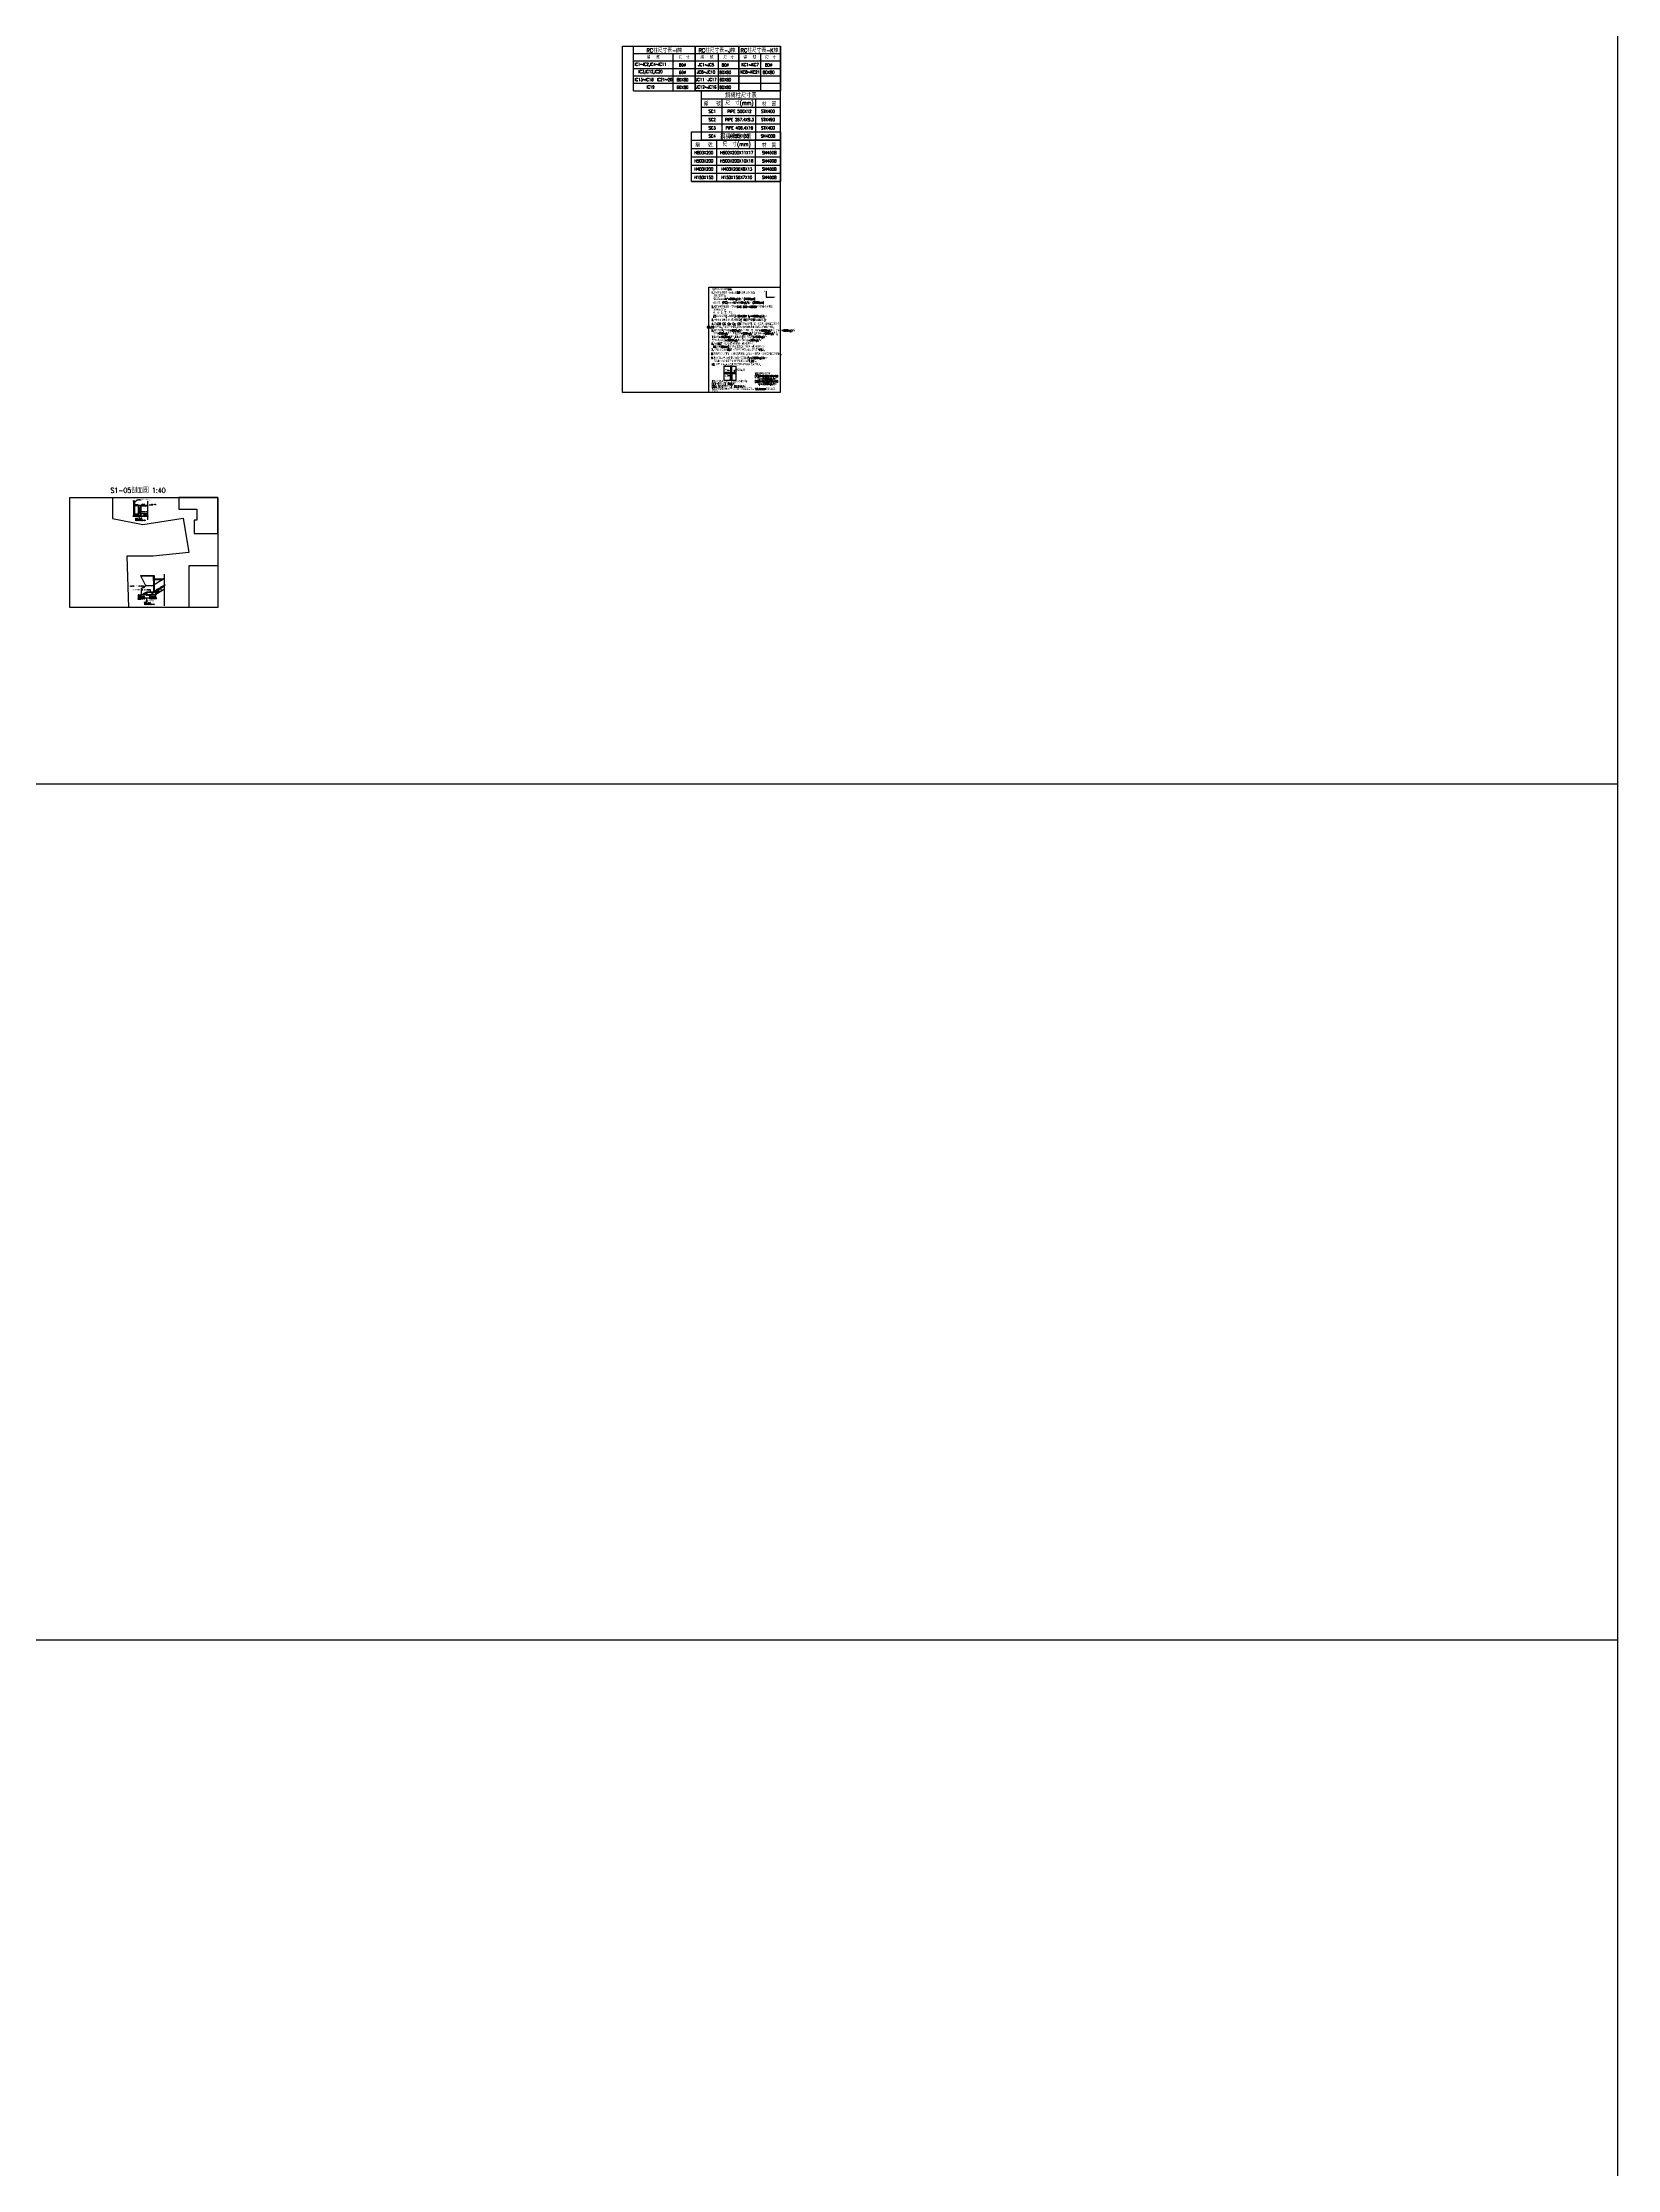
# Model space of a CAD drawing. Header units: centimetres. Extents: x -47768 to 194820, y -149527 to 141949.
# Drawn here: x 77036 to 107942, y -35521 to 6223 of the extents above; entities that cross this region are included whole.
import ezdxf
from ezdxf import colors
from ezdxf.entities.mleader import LeaderData, LeaderLine
from ezdxf.enums import TextEntityAlignment as Align
from ezdxf.math import Vec2, Vec3

# ---------------------------------------------------------------- set-up
doc = ezdxf.new("R2010")
doc.units = ezdxf.units.CM
doc.linetypes.add('CENTER', pattern=[2, 1.25, -0.25, 0.25, -0.25])
doc.linetypes.add('HIDDEN', pattern=[0.375, 0.25, -0.125])
doc.layers.get('0').update_dxf_attribs({"color": 8})
for name, color, linetype in [('0S-B', 6, 'HIDDEN'), ('0S-C3', 3, 'Continuous'), ('0S-J', 3, 'HIDDEN'), ('0S-WALL', 40, 'Continuous'), ('1', 1, 'Continuous'), ('1S-BN', 7, 'Continuous'), ('1S-JN', 3, 'Continuous'), ('1S-TEXT', 7, 'Continuous'), ('1S-WN', 40, 'Continuous'), ('BN', 7, 'Continuous'), ('C2', 2, 'Continuous'), ('C3', 3, 'Continuous'), ('C6', 6, 'Continuous'), ('H', 123, 'Continuous'), ('ST-LINE', 4, 'Continuous'), ('TEXT(TITLE)', 6, 'Continuous'), ('WALL', 40, 'Continuous')]:
    doc.layers.add(name, color=color, linetype=linetype)
for name, color, linetype, plot in [('0S-分圖線', 8, 'Continuous', False), ('0S-繪圖區', 171, 'Continuous', False), ('1S-TEXT2', 2, 'Continuous', False)]:
    doc.layers.add(name, color=color, linetype=linetype, plot=plot)
doc.styles.add('CHINA', font='romans.shx', dxfattribs={"width": 0.85, "bigfont": 'chineset.shx'})
doc.styles.add('TEXT2', font='kaiu.ttf', dxfattribs={"width": 0.9})
doc.styles.add('txt', font='romans.shx', dxfattribs={"height": 0.2, "bigfont": 'chineset.shx'})
pattern_1 = [(45, (7.0336, -960.6854), (-0.771389, 0.771389), [])]

# ---------------------------------------------------------------- blocks, each defined once
blk = doc.blocks.new('座標')
at = {"color": 0}
for p, q in [((0, 122), (0, 0)), ((0, 0), (147, 0))]:
    blk.add_line(p, q, dxfattribs=at)
for points in [[(-5, 106), (5, 106), (0, 138)], [(116, 5), (116, -5), (147, 0)]]:
    blk.add_solid(points, dxfattribs=at)
at = {"color": 0, "style": 'TEXT2'}
for s, p in [('Y', (-51, 102)), ('X', (152, -13))]:
    blk.add_text(s, height=37.3, dxfattribs=at).set_placement(p)
blk = doc.blocks.new('地坪')
at = {"layer": 'C3', "linetype": 'Continuous'}
for p, q in [((0, 0), (-21, -29)), ((10, 0), (-11, -29)), ((20, 0), (-1, -29)), ((20, 0), (30, -15)), ((41, 0), (21, -29)), ((51, 0), (30, -29)), ((61, 0), (40, -29)), ((61, 0), (81, -29)), ((10, -14), (21, -29)), ((15, -7), (25, -22)), ((51, -14), (62, -29)), ((56, -7), (72, -29))]:
    blk.add_line(p, q, dxfattribs=at)
blk = doc.blocks.new('*U213')
at = {"color": 7}
for p, q in [((0, -1.08), (11.63, -1.08)), ((0, -2.16), (11.63, -2.16)), ((3.3, -6.48), (3.3, -1.08)), ((8.4, -6.48), (8.4, -1.08)), ((0, -3.24), (11.63, -3.24)), ((0, -4.32), (11.63, -4.32)), ((0, -5.4), (11.63, -5.4)), ((0, -6.48), (11.63, -6.48))]:
    blk.add_line(p, q, dxfattribs=at)
at = {"layer": '1', "linetype": 'Continuous'}
blk.add_lwpolyline([(0, 0), (11.63, 0), (11.63, -6.48), (0, -6.48)], close=True, dxfattribs=at)
at = {"layer": '1S-TEXT', "style": 'CHINA', "width": 0.85}
for s, height, p in [('H600X200', 0.4, (1.61, -2.7)), ('編   號', 0.533, (1.63, -1.64)), ('H600X200X11X17', 0.4, (5.92, -2.7)), ('尺  寸(mm)', 0.533, (5.92, -1.62)), ('SN400B', 0.4, (10.18, -2.7)), ('H500X200', 0.4, (1.61, -3.78)), ('H400X200', 0.4, (1.61, -4.86)), ('H500X200X10X16', 0.4, (5.92, -3.78)), ('H400X200X8X13', 0.4, (5.92, -4.86)), ('SN400B', 0.4, (10.18, -3.78)), ('SN400B', 0.4, (10.18, -4.86)), ('H150X150', 0.4, (1.61, -5.94)), ('H150X150X7X10', 0.4, (5.92, -5.94)), ('SN400B', 0.4, (10.18, -5.94))]:
    blk.add_text(s, height=height, dxfattribs=at).set_placement(p, align=Align.MIDDLE)
blk.add_text('材  質', height=0.533, dxfattribs=at).set_placement((10.14, -1.75), align=Align.MIDDLE_CENTER)
at = {"layer": 'TEXT(TITLE)', "style": 'CHINA', "width": 0.85}
blk.add_text('鋼構梁尺寸表', height=0.6, dxfattribs=at).set_placement((5.81, -0.54), align=Align.MIDDLE)
blk = doc.blocks.new('*U248')
at = {"color": 7}
for p, q in [((0, -1.08), (10.32, -1.08)), ((2.72, -6.48), (2.72, -1.08)), ((7.1, -6.48), (7.1, -1.08)), ((0, -3.24), (10.32, -3.24)), ((0, -4.32), (10.32, -4.32)), ((0, -5.4), (10.32, -5.4)), ((0, -6.48), (10.32, -6.48))]:
    blk.add_line(p, q, dxfattribs=at)
at = {"layer": '1', "linetype": 'Continuous'}
blk.add_lwpolyline([(0, 0), (10.32, 0), (10.32, -6.48), (0, -6.48)], close=True, dxfattribs=at)
at = {"layer": '1S-TEXT'}
blk.add_line((0, -2.16), (10.32, -2.16), dxfattribs=at)
at = {"layer": '1S-TEXT', "style": 'CHINA', "width": 0.85}
for s, height, p in [('編   號', 0.533, (1.43, -1.64)), ('SC1', 0.4, (1.41, -2.7)), ('尺  寸(mm)', 0.533, (4.97, -1.62)), ('PIPE 500X12', 0.4, (4.97, -2.7)), ('STK400', 0.4, (8.71, -2.7)), ('SC2', 0.4, (1.41, -3.78)), ('SC3', 0.4, (1.41, -4.86)), ('PIPE 267.4X9.3', 0.4, (4.97, -3.78)), ('PIPE 406.4X19', 0.4, (4.97, -4.86)), ('STK490', 0.4, (8.71, -3.78)), ('STK400', 0.4, (8.71, -4.86)), ('SC4', 0.4, (1.41, -5.94)), ('H150X150', 0.4, (4.97, -5.94)), ('SN400B', 0.4, (8.71, -5.94))]:
    blk.add_text(s, height=height, dxfattribs=at).set_placement(p, align=Align.MIDDLE)
blk.add_text('材  質', height=0.533, dxfattribs=at).set_placement((8.84, -1.75), align=Align.MIDDLE_CENTER)
at = {"layer": 'TEXT(TITLE)', "style": 'CHINA', "width": 0.85}
blk.add_text('鋼構柱尺寸表', height=0.6, dxfattribs=at).set_placement((5.16, -0.54), align=Align.MIDDLE)
blk = doc.blocks.new('RC柱尺寸表(1F)')
at = {"layer": '1', "linetype": 'Continuous'}
blk.add_lwpolyline([(0, -1419.1), (0, -1360.8), (81, -1360.8), (81, -1419.1)], dxfattribs=at)
for points in [[(81, -1360.8), (137.8, -1360.8), (137.8, -1419.1), (81, -1419.1)], [(137.8, -1360.8), (192.3, -1360.8), (192.3, -1419.1), (137.8, -1419.1)]]:
    blk.add_lwpolyline(points, close=True, dxfattribs=at)
at = {"layer": 'C2', "color": 7}
for p, q in [((0, -1370.5), (81, -1370.5)), ((0, -1380.2), (81, -1380.2)), ((0, -1390), (81, -1390)), ((52.1, -1419.1), (52.1, -1370.5)), ((81, -1370.5), (137.8, -1370.5)), ((81, -1380.2), (137.8, -1380.2)), ((81, -1390), (137.8, -1390)), ((111.5, -1380.2), (111.5, -1370.5)), ((111.5, -1419.1), (111.5, -1370.5)), ((111.5, -1390), (111.5, -1380.2)), ((111.5, -1399.7), (111.5, -1390)), ((137.8, -1370.5), (192.3, -1370.5)), ((137.8, -1380.2), (192.3, -1380.2)), ((137.8, -1390), (192.3, -1390)), ((166.7, -1380.2), (166.7, -1370.5)), ((166.7, -1419.1), (166.7, -1370.5)), ((166.7, -1390), (166.7, -1380.2)), ((166.7, -1399.7), (166.7, -1390)), ((0, -1399.7), (81, -1399.7)), ((0, -1409.4), (81, -1409.4)), ((0, -1419.1), (81, -1419.1)), ((81, -1399.7), (137.8, -1399.7)), ((81, -1409.4), (137.8, -1409.4)), ((81, -1419.1), (137.8, -1419.1)), ((111.5, -1409.4), (111.5, -1399.7)), ((137.8, -1399.7), (192.3, -1399.7)), ((137.8, -1409.4), (192.3, -1409.4)), ((137.8, -1419.1), (192.3, -1419.1)), ((166.7, -1409.4), (166.7, -1399.7))]:
    blk.add_line(p, q, dxfattribs=at)
at = {"layer": '1S-TEXT', "color": 6, "style": 'CHINA', "width": 0.85}
for s, p in [('RC柱尺寸表-I棟', (40.5, -1365.7)), ('RC柱尺寸表-J棟', (109.4, -1365.7)), ('RC柱尺寸表-K棟', (165, -1365.7))]:
    blk.add_text(s, height=5.4, dxfattribs=at).set_placement(p, align=Align.MIDDLE)
at = {"layer": '1S-TEXT', "style": 'CHINA', "width": 0.8}
for s, p in [('IC1~IC2,IC4~IC11', (22.5, -1385.1)), ('80%%C', (64.3, -1385.4)), ('JC1~JC5', (95.1, -1385.1)), ('80%%C', (120.2, -1385.4)), ('KC1~KC7', (152.7, -1385.1)), ('80%%C', (177, -1385.4)), ('IC13~IC18，IC21~26', (26.4, -1404.5)), ('IC3,IC12,IC20', (22.5, -1394.8)), ('IC19', (22.5, -1414.3)), ('80X80', (64.3, -1404.8)), ('60X80', (64.3, -1414.6)), ('60%%C', (64.3, -1395.1)), ('JC12~JC16', (95.1, -1414.3)), ('JC11，JC17', (95.1, -1404.5)), ('JC6~JC10', (95.1, -1394.8)), ('80X80', (120.2, -1395.1)), ('80X80', (120.2, -1414.6)), ('60X80', (120.2, -1404.8)), ('KC8~KC21', (152.7, -1394.8)), ('80X80', (177, -1395.1))]:
    blk.add_text(s, height=4, dxfattribs=at).set_placement(p, align=Align.MIDDLE)
at = {"layer": '1S-TEXT', "style": 'CHINA', "width": 0.85}
for s, p in [('編   號', (26.1, -1375.4)), ('尺  寸', (66.5, -1375.4)), ('編   號', (96.2, -1375.4)), ('尺  寸', (124.7, -1375.4)), ('編   號', (152.3, -1375.4)), ('尺  寸', (179.5, -1375.4))]:
    blk.add_text(s, height=4, dxfattribs=at).set_placement(p, align=Align.MIDDLE_CENTER)
blk = doc.blocks.new('*U146')
at = {"color": 0, "ltscale": 100}
for points in [[(-36.3, 27), (36.3, 27), (36.3, -27), (-36.3, -27)], [(22.3, -6.3), (36.3, -6.3), (36.3, -27), (22.3, -27)]]:
    blk.add_lwpolyline(points, close=True, dxfattribs=at)
blk.add_lwpolyline([(36.3, 27), (17.1, 27), (17.1, 21.2), (26, 21.2), (26, 15.8), (24.7, 15.8), (24.7, 9.3), (36.3, 9.3), (36.3, 27)], dxfattribs=at)
blk = doc.blocks.new('說明框')
at = {"layer": '1S-TEXT'}
h = blk.add_hatch(dxfattribs=at)
h.set_pattern_fill('ANSI37', color=256, scale=8.888889, style=0)
h.set_pattern_definition([(45, (-124.1303, -1135.5256), (-0.785674, 0.785674), []), (135, (-124.1303, -1135.5256), (-0.785674, -0.785674), [])])
h.paths.add_polyline_path([(-89.1, -1080), (-100.7, -1080), (-100.7, -1082.7), (-89.1, -1082.7)])
h = blk.add_hatch(dxfattribs=at)
h.set_pattern_fill('ANSI31', color=256, scale=8.727273, style=0)
h.set_pattern_definition(pattern_1)
h.paths.add_polyline_path([(-82.3, -1134.2), (-79.7, -1134.2), (-79.7, -1147.2), (-82.3, -1147.2)])
h.paths.add_polyline_path([(-82.3, -1131.5), (-79.7, -1131.5), (-79.7, -1118.9), (-82.3, -1118.9)])
h = blk.add_hatch(dxfattribs=at)
h.set_pattern_fill('ANSI31', color=256, scale=8.727273, style=0)
h.set_pattern_definition(pattern_1)
h.paths.add_polyline_path([(-94.7, -1131.5), (-71.6, -1131.5), (-71.6, -1134.2), (-94.7, -1134.2)])
at = {"layer": '1S-TEXT', "linetype": 'Continuous'}
h = blk.add_hatch(dxfattribs=at)
h.set_pattern_fill('AR-SAND', color=256, scale=0.266667, style=0)
h.set_pattern_definition([(37.5, (-33.9684, -1210.81195), (-0.0167982, 0.5138197), [0, -0.4053333, 0, -0.4533333, 0, -0.4333333]), (7.5, (-33.9684, -1210.81195), (0.4719405, 0.752572), [0, -0.2186667, 0, -0.3653333, 0, -0.14]), (327.5, (-34.2964, -1210.81195), (0.830438, 0.001509), [0, -0.1333333, 0, -0.48, 0, -0.6266667]), (317.5, (-34.2964, -1210.81195), (0.801634, 0.234047), [0, -0.0666667, 0, -0.3146667, 0, -0.36])])
h.paths.add_polyline_path([(-13.9, -1162.9), (-25.4, -1162.9), (-25.4, -1165.6), (-13.9, -1165.6)])
at = {"layer": '1', "linetype": 'Continuous'}
blk.add_lwpolyline([(-124.9, -963.7), (15.5, -963.7), (15.5, -1170.9), (-124.9, -1170.9)], close=True, dxfattribs=at)
at = {"layer": '1S-TEXT'}
for points in [[(-100.6, -1079.9), (-89, -1079.9), (-89, -1082.6), (-100.6, -1082.6)], [(-94.7, -1118.9), (-71.6, -1118.9), (-71.6, -1147.2), (-94.7, -1147.2)], [(-82.3, -1134.2), (-79.7, -1134.2), (-79.7, -1147.2), (-82.3, -1147.2)]]:
    blk.add_lwpolyline(points, close=True, dxfattribs=at)
at = {"layer": '1S-TEXT', "elevation": 0}
for points in [[(-82.3, -1131.5), (-79.7, -1131.5), (-79.7, -1118.9), (-82.3, -1118.9)], [(-94.7, -1131.5), (-71.6, -1131.5), (-71.6, -1134.2), (-94.7, -1134.2)]]:
    blk.add_lwpolyline(points, close=True, dxfattribs=at)
at = {"layer": '1S-TEXT', "linetype": 'Continuous'}
blk.add_lwpolyline([(-25.4, -1162.9), (-13.9, -1162.9), (-13.9, -1165.6), (-25.4, -1165.6)], close=True, dxfattribs=at)
at = {"layer": '1S-TEXT', "linetype": 'Continuous', "xscale": 0.09999999999999991, "yscale": 0.09999999999999991, "zscale": 0.09999999999999991}
blk.add_blockref('座標', (-12.1, -983.8), dxfattribs=at)
at = {"layer": '1S-TEXT', "style": 'CHINA'}
for s, height, width, p in [('2.鋼筋採用竹節鋼筋，須符合CNS 560-A2006 之規定，', 4, 0.7, (-119.6, -1004.5)), ('註:未註明之單位為cm.', 4, 0.7, (-119.1, -969.7)), ('1.除另有註明者外，混凝土第28天齡期之最小抗壓', 4, 0.7, (-119.6, -976.7)), (" 基底混凝土(PC)---fc'=140kgf/c㎡ (2000psi)", 4, 0.7, (-119.5, -996.2)), ('強度規定如下:', 4, 0.7, (-116.4, -982.7)), ("結構體---fc'=280kgf/c㎡ (4000psi)", 4, 0.7, (-116.3, -989.1)), ('禁止採用水淬鋼筋', 3.56, 0.85, (-32.6, -1004)), ('3.本案柱主筋續接採用鋼筋續接器(詳RC標準圖S7-14規定)。', 4, 0.7, (-119.6, -1030.3)), ('4.編號CB、CG、Cb、Cg、CS的配筋以相鄰之板、梁及尺寸配筋量延伸施作', 4, 0.7, (-119.6, -1038)), ('梁、柱、板、牆、其他', 4, 0.7, (-116.5, -1016)), ('降伏強度如下:', 4, 0.7, (-116.4, -1010.5)), ('#3及以上鋼筋(高拉鋼筋)-SD420W fy=4200kgf/c㎡', 4, 0.7, (-116.5, -1022.8)), ('5.設計活載重:停車場=500kgf/㎡；消防、發電機房=1000kgf/㎡，電器室=600kgf/㎡', 4, 0.7, (-119.7, -1050.9)), ('7.座落於基礎上的RC牆，若未位於地梁上者皆須下達至FS板.', 4, 0.7, (-119.7, -1088.9, 0)), ('6.所有RC牆、已納入牆量比檢討，請勿任意拆除；', 4, 0.7, (-119.7, -1077, 0)), ('1樓室外=1000kgf/㎡,1樓室外(覆土完成後)=500kgf/㎡', 4, 0.7, (-119.4, -1063.6)), ('雲梯車救災範圍=2000kgf/㎡，辦公室=300kgf/㎡', 4, 0.7, (-118.8, -1070.2)), ('教室=250kgf/㎡；走廊.樓梯=500kgf/㎡;屋頂露臺=200kgf/㎡;', 4, 0.7, (-116.2, -1056.7)), ('RC承重牆(    )已作為承載垂直能力使用，請勿任意拆除。', 4, 0.7, (-116.1, -1082.9, 0)), ('8.圖面未詳註之圖說，如樓板角隅補強...等等之一般圖說，應按標準施工方式施做.', 4, 0.7, (-119.8, -1096.9, 0)), ('9.高拉鋼筋試驗之實際降伏強度不得超過 Fy+1200kgf/c㎡，', 4, 0.7, (-119.8, -1104.9, 0)), ('10.十字型小梁,梁交會處箍筋配置為短梁直通長梁不直通.', 4, 0.7, (-119.7, -1117.6)), ('實際極限抗拉強度不得小於實際降伏強度1.25倍.', 4, 0.7, (-114.7, -1110.9, 0)), ('長梁', 3.6, 0.85, (-93.4, -1129.8)), ('短梁直通', 3.6, 0.85, (-70.5, -1128.6, 0)), ('長梁', 3.6, 0.85, (-93.8, -1139.8)), ('13."    "表示梁增築。', 4, 0.7, (-34.2, -1165.9))]:
    blk.add_text(s, height=height, dxfattribs=dict(at, width=width)).set_placement(p)
at = {"layer": '1S-TEXT', "style": 'CHINA', "width": 0.7}
blk.add_text('CG,CB之懸臂梁,其主筋不得搭接.懸臂梁須依據標準圖之規定於端點進行預拱.', height=4, dxfattribs=at).set_placement((-62.4, -1044.2), align=Align.CENTER)
at = {"layer": '1S-TEXT', "char_height": 4, "attachment_point": 5, "style": 'CHINA'}
for s, width, insert in [('\\pxsm0.75,ql;{\\W0.7;11.依地基調查報告，基礎容許承載力為:\\P(1)I棟(地下室)：50tf/㎡\\P(2)J、K棟(無地下室)：32.21tf/㎡\\P倘開挖後發現承載力有不足之虞，須與設計單位反映並重新檢討.}', 94.814, (-71.6, -1158.8)), ('\\pxsm0.75,ql;{\\W0.7;12.鋼構材料強度：\\P(1)SN400B&STK400 \\P   fy=2400kgf/c㎡\\P(2)SN490B&STK490 \\P   fy=3300kgf/c㎡}', 63.066, (-3.2, -1144.6))]:
    blk.add_mtext_dynamic_manual_height_columns(s, width=width, gutter_width=512.5, heights=[0], dxfattribs=dict(at, insert=insert))
at = {"layer": '1S-TEXT'}
ml = blk.add_multileader_mtext('Standard', dxfattribs=at)
ml.set_content('', color=256)
ml.set_leader_properties()
ml.build(insert=Vec2(0, 0))
ml.multileader.update_dxf_attribs({"text_right_attachment_type": 6, "dogleg_length": 40, "arrow_head_size": 1.75})
ctx = ml.context
ctx.base_point, ctx.char_height, ctx.arrow_head_size, ctx.landing_gap_size, ctx.plane_origin = Vec3(-70.6, -1126.7, 0), 0.0157, 1.75, 0.00785, Vec3(-74.1, -1132.8, 0)
ctx.right_attachment = 6
notes = []
notes.append((ctx, [(0, (1, 1, 0), (-74.1, -1126.7, 0), (1, 0), 3.49, [(0, [(-74.1, -1132.8, 0)], 0, [])])]))
ctx.mtext.insert, ctx.mtext.flow_direction = Vec3(-70.6, -1126.7, 0), 5
ml = blk.add_multileader_mtext('Standard', dxfattribs=at)
ml.set_content('', color=256)
ml.set_leader_properties()
ml.build(insert=Vec2(0, 0))
ml.multileader.update_dxf_attribs({"text_right_attachment_type": 6, "dogleg_length": 1, "arrow_head_size": 1.75})
ctx = ml.context
ctx.base_point, ctx.char_height, ctx.arrow_head_size, ctx.landing_gap_size, ctx.plane_origin = Vec3(-88.8, -1128.1, 0), 0.0157, 1.75, 0.00785, Vec3(-82.3, -1128.1, 0)
ctx.right_attachment, ctx.text_align_type = 6, 2
notes.append((ctx, [(0, (1, 1, 0), (-88.7, -1128.1, 0), (-1, 0), 0.0873, [(0, [(-82.3, -1128.1, 0)], 0, [])])]))
ctx.mtext.insert, ctx.mtext.alignment, ctx.mtext.flow_direction = Vec3(-88.8, -1128.1, 0), 3, 5
ml = blk.add_multileader_mtext('Standard', dxfattribs=at)
ml.set_content('', color=256)
ml.set_leader_properties()
ml.build(insert=Vec2(0, 0))
ml.multileader.update_dxf_attribs({"text_right_attachment_type": 6, "dogleg_length": 1, "arrow_head_size": 1.75})
ctx = ml.context
ctx.base_point, ctx.char_height, ctx.arrow_head_size, ctx.landing_gap_size, ctx.plane_origin = Vec3(-88.8, -1137.9, 0), 0.0157, 1.75, 0.00785, Vec3(-82.3, -1138, 0)
ctx.right_attachment, ctx.text_align_type = 6, 2
notes.append((ctx, [(0, (1, 1, 0), (-88.7, -1138, 0), (-1, 0), 0.0873, [(0, [(-82.3, -1138, 0)], 0, [])])]))
ctx.mtext.insert, ctx.mtext.alignment, ctx.mtext.flow_direction = Vec3(-88.8, -1137.9, 0), 3, 5
for ctx, leaders in notes:
    for number, flags, end, landing, length, lines in leaders:
        leader = LeaderData()
        leader.index, (leader.has_last_leader_line, leader.has_dogleg_vector, leader.attachment_direction) = number, flags
        leader.last_leader_point, leader.dogleg_vector, leader.dogleg_length = Vec3(end), Vec3(landing), length
        for number, points, colour, breaks in lines:
            line = LeaderLine()
            line.index, line.vertices, line.color, line.breaks = number, Vec3.list(points), colors.encode_raw_color(colour), breaks
            leader.lines.append(line)
        ctx.leaders.append(leader)

msp = doc.modelspace()

# ---------------------------------------------------------------- hatches: boundary and pattern name
at = {"layer": 'H', "linetype": 'Continuous'}
h = msp.add_hatch(dxfattribs=at)
h.set_pattern_fill('ANSI34', color=256, scale=5, style=0)
h.set_pattern_definition([(45, (62172.79, -4703.58), (-67.3519, 67.3519), []), (45, (62195.24, -4703.58), (-67.3519, 67.3519), []), (45, (62217.69, -4703.58), (-67.3519, 67.3519), []), (45, (62240.14, -4703.58), (-67.3519, 67.3519), [])])
h.paths.add_polyline_path([(78912.4154, -3066.9785), (78815.4154, -3066.9785), (78815.4154, -3076.9785), (79146.4747, -3076.9785), (79146.4747, -3066.9785)])
h = msp.add_hatch(dxfattribs=at)
h.set_pattern_fill('ANSI34', color=256, scale=5, style=0)
h.set_pattern_definition([(45, (135562.94, 7325.47), (-67.35192, 67.35192), []), (45, (135585.39, 7325.47), (-67.35192, 67.35192), []), (45, (135607.84, 7325.47), (-67.35192, 67.35192), []), (45, (135630.29, 7325.47), (-67.35192, 67.35192), [])])
h.paths.add_polyline_path([(78973.6477, -4677.5762), (79043.6477, -4677.5762), (79043.6477, -4687.5762), (78973.6477, -4687.5762)])
h = msp.add_hatch(dxfattribs=at)
h.set_pattern_fill('ANSI34', color=256, scale=5, style=0)
h.set_pattern_definition([(45, (135803.94, 7325.47), (-67.35192, 67.35192), []), (45, (135826.39, 7325.47), (-67.35192, 67.35192), []), (45, (135848.84, 7325.47), (-67.35192, 67.35192), []), (45, (135871.29, 7325.47), (-67.35192, 67.35192), [])])
h.paths.add_polyline_path([(79164.6477, -4677.5762), (79284.6477, -4677.5762), (79284.6477, -4687.5762), (79164.6477, -4687.5762)])

# ---------------------------------------------------------------- linework, layer by layer
for p, q in [((78967.6477, -4249.5762), (79062.4461, -4444.2972)), ((79210.6477, -4337.7762), (79210.6477, -4553.1762)), ((79229.6477, -4299.5762), (79427.6477, -4299.5762)), ((79229.6477, -4317.5762), (79397.6477, -4317.5762)), ((79229.6477, -4337.7762), (79229.6477, -4537.5762)), ((78928.6477, -4617.5762), (78928.6477, -4620.5762)), ((78928.6477, -4617.5762), (78958.6477, -4617.5762)), ((78928.6477, -4623.5762), (78928.6477, -4620.5762)), ((78928.6477, -4622.3762), (78958.6477, -4622.3762)), ((78928.6477, -4623.5762), (78958.6477, -4623.5762)), ((78958.6477, -4677.5762), (78928.6477, -4623.5762)), ((78928.6477, -4677.5762), (78958.6477, -4623.5762)), ((78958.6477, -4617.5762), (78958.6477, -4620.5762)), ((78958.6477, -4623.5762), (78958.6477, -4620.5762))]:
    msp.add_line(p, q)
for points in [[(78967.6477, -4235.5762), (79229.6477, -4235.5762), (79229.6477, -4249.5762), (79229.6477, -4337.7762), (79210.6477, -4337.7762), (79210.6477, -4249.5762), (78967.6477, -4249.5762)], [(78969.6477, -4237.5762), (79227.6477, -4237.5762), (79227.6477, -4335.7762), (79212.6477, -4335.7762), (79212.6477, -4247.5762), (78969.6477, -4247.5762)], [(78973.6477, -4692.5762), (78903.7485, -4692.5762), (78903.7485, -4702.5762), (78973.6477, -4702.5762)]]:
    msp.add_lwpolyline(points, close=True)
msp.add_lwpolyline([(78973.6477, -4617.5762), (78958.6477, -4617.5762), (78958.6477, -4677.5762), (78928.6477, -4677.5762), (78928.6477, -4617.5762), (78913.7488, -4617.5763), (78913.7488, -4692.5763), (78973.6477, -4692.5763), (78973.6477, -4617.5762)])
at = {"layer": '0S-B', "linetype": 'Continuous'}
for p, q in [((78917.4154, -2856.9785), (78967.4154, -3066.9785)), ((78967.4154, -2856.9785), (78917.4154, -3066.9785))]:
    msp.add_line(p, q, dxfattribs=at)
msp.add_lwpolyline([(78917.4154, -2856.9785), (78967.4154, -2856.9785), (78967.4154, -3066.9785), (78917.4154, -3066.9785)], close=True, dxfattribs=at)
at = {"layer": '0S-C3', "linetype": 'Continuous'}
for p, q in [((78967.4154, -2856.9785), (79102.9933, -2856.9785)), ((78967.4154, -2871.9785), (79102.9933, -2871.9785)), ((79102.9933, -3026.9785), (78967.4154, -3026.9785))]:
    msp.add_line(p, q, dxfattribs=at)
for points in [[(78825.4154, -2856.9785), (78917.4154, -2856.9785), (78917.4154, -2871.9785), (78825.4154, -2871.9785)], [(78815.4154, -3066.9785), (79102.9933, -3066.9785), (79102.9933, -3076.9785), (78815.4154, -3076.9785)], [(78825.4154, -3026.9785), (78917.4154, -3026.9785), (78917.4154, -3066.9785), (78825.4154, -3066.9785)]]:
    msp.add_lwpolyline(points, close=True, dxfattribs=at)
at = {"layer": '0S-J', "linetype": 'Continuous', "ltscale": 100}
for p, q in [((79432.6747, -4449.6529), (79152.8025, -4617.5762)), ((79240.2667, -4617.5762), (79432.6747, -4502.1314))]:
    msp.add_line(p, q, dxfattribs=at)
at = {"layer": '0S-WALL'}
for p, q in [((79077.6477, -4435.1762), (78973.6477, -4497.5762)), ((78973.6477, -4497.5762), (78973.6477, -4617.5762)), ((79077.6477, -4435.1762), (79201.6477, -4435.1762)), ((79229.6477, -4418.3762), (79201.6477, -4435.1762)), ((79432.6747, -4296.56), (79229.6477, -4418.3762)), ((79033.6477, -4677.5762), (79136.6477, -4677.5762))]:
    msp.add_line(p, q, dxfattribs=at)
at = {"layer": '0S-分圖線', "ltscale": 100}
for p, q in [((107942.178, 141948.9384), (107942.178, -134290.3056)), ((49457.2912, -8329.1198), (107942.178, -8329.1198)), ((49457.2912, -25124.8878), (107942.178, -25124.8878))]:
    msp.add_line(p, q, dxfattribs=at)
at = {"layer": '0S-繪圖區', "ltscale": 100}
msp.add_lwpolyline([(78411.5631, -2705.9448), (78411.5631, -3116.2412), (79001.7536, -3239.3088), (79797.7984, -3110.0099), (79907.8807, -3787.7455), (79208.9434, -3860.878), (78691.7479, -3860.878), (78724.4621, -4865.9448)], dxfattribs=at)
at = {"layer": '1S-TEXT', "ltscale": 100}
msp.add_lwpolyline([(88417.3461, 6151.9948), (91514.3937, 6151.9948), (91514.3937, -647.255), (88417.3461, -647.255)], close=True, dxfattribs=at)
at = {"layer": 'C3'}
for p, q in [((79025.6477, -4601.9762), (79025.6477, -4586.3762)), ((79025.6477, -4586.3762), (79051.6477, -4586.3762)), ((79107.8025, -4570.1762), (79028.8025, -4617.5762)), ((79051.6477, -4586.3762), (79051.6477, -4570.7762)), ((79051.6477, -4570.7762), (79077.6477, -4570.7762)), ((79077.6477, -4570.7762), (79077.6477, -4555.1762)), ((79077.6477, -4555.1762), (79227.6477, -4555.1762)), ((79231.8025, -4570.1762), (79107.8025, -4570.1762)), ((79227.6477, -4555.1762), (79227.6477, -4539.5762)), ((79227.6477, -4539.5762), (79253.6477, -4539.5762)), ((79253.6477, -4539.5762), (79253.6477, -4523.9762)), ((79253.6477, -4523.9762), (79279.6477, -4523.9762)), ((79279.6477, -4523.9762), (79279.6477, -4508.3762)), ((79279.6477, -4508.3762), (79305.6477, -4508.3762)), ((79305.6477, -4508.3762), (79305.6477, -4492.7762)), ((79305.6477, -4492.7762), (79331.6477, -4492.7762)), ((79331.6477, -4492.7762), (79331.6477, -4477.1762)), ((79331.6477, -4477.1762), (79357.6477, -4477.1762)), ((79357.6477, -4477.1762), (79357.6477, -4461.5762)), ((79357.6477, -4461.5762), (79383.6477, -4461.5762)), ((79383.6477, -4461.5762), (79383.6477, -4445.9762)), ((79383.6477, -4445.9762), (79409.6477, -4445.9762)), ((79409.6477, -4445.9762), (79409.6477, -4430.3762)), ((79409.6477, -4430.3762), (79432.6747, -4430.3762)), ((78999.6477, -4617.5762), (78999.6477, -4601.9762)), ((78999.6477, -4601.9762), (79025.6477, -4601.9762)), ((79028.8025, -4617.5762), (78999.6477, -4617.5762))]:
    msp.add_line(p, q, dxfattribs=at)
for points in [[(79033.6477, -4677.5762), (79033.6477, -4617.5762), (78973.6477, -4617.5762), (78973.6477, -4677.5762)], [(79043.6477, -4687.5762), (79043.6477, -4677.5762), (78973.6477, -4677.5762), (78973.6477, -4687.5762)], [(79271.6477, -4687.5762), (79271.6477, -4677.5762), (79126.6477, -4677.5762), (79126.6477, -4687.5762)], [(79261.6477, -4677.5762), (79261.6477, -4617.5762), (79136.6477, -4617.5762), (79136.6477, -4677.5762)]]:
    msp.add_lwpolyline(points, close=True, dxfattribs=at)
at = {"layer": 'C6', "linetype": 'CENTER', "ltscale": 10}
msp.add_line((79199.0196, -2856.9785), (79122.3332, -2856.9785), dxfattribs=at)
at = {"layer": 'C6', "linetype": 'CENTER', "ltscale": 50}
msp.add_line((79137.4263, -4617.5762), (79028.0239, -4617.5762), dxfattribs=at)
at = {"layer": 'ST-LINE', "linetype": 'Continuous'}
for points in [[(78807.5129, -2774.6883), (78828.1118, -2774.6883), (78828.1118, -2780.1763), (78839.0878, -2769.2003), (78839.0878, -2774.6883), (78848.144, -2774.6883)], [(79102.9933, -3144.5828), (79102.9933, -2967.476), (79110.8333, -2967.476), (79095.1533, -2951.796), (79102.9933, -2951.796), (79102.9933, -2777.3902)], [(79432.6747, -4832.1593), (79432.6747, -4428.0301), (79440.5147, -4428.0301), (79424.8347, -4412.3501), (79432.6747, -4412.3501), (79432.6747, -4207.8428)]]:
    msp.add_lwpolyline(points, dxfattribs=at)
at = {"layer": 'WALL'}
for points in [[(78825.4154, -2856.9785), (78825.4154, -2774.6883)], [(78840.4154, -2871.9785), (78840.4154, -3026.9785), (78825.4154, -3026.9785), (78825.4154, -2871.9785)], [(78840.4154, -2774.6883), (78840.4154, -2856.9785)]]:
    msp.add_lwpolyline(points, dxfattribs=at)

# ---------------------------------------------------------------- block references
at = {"xscale": 150, "yscale": 150, "zscale": 150}
msp.add_blockref('*U213', (89770.4105, 4467.1948), dxfattribs=at)
at = {"layer": '0S-B', "xscale": 10, "yscale": 10, "zscale": 10}
msp.add_blockref('說明框', (91359.0752, 11061.4814), dxfattribs=at)
at = {"layer": '0S-C3', "linetype": 'Continuous', "xscale": 0.5, "yscale": 0.5, "zscale": 0.5}
msp.add_blockref('地坪', (79082.7882, -4617.5762), dxfattribs=at)
at = {"layer": '0S-WALL', "xscale": 150, "yscale": 150, "zscale": 150}
msp.add_blockref('*U248', (89966.3579, 5277.1948), dxfattribs=at)
at = {"layer": '0S-繪圖區', "ltscale": 100, "xscale": 40, "yscale": 40, "zscale": 40}
msp.add_blockref('*U146', (79024.2171, -3785.9448), dxfattribs=at)
at = {"layer": '1S-WN', "ltscale": 100, "xscale": 15, "yscale": 15, "zscale": 15}
msp.add_blockref('RC柱尺寸表(1F)', (88630.4879, 26563.9948), dxfattribs=at)

# ---------------------------------------------------------------- texts
at = {"layer": '1S-BN', "color": 7, "linetype": 'Continuous', "style": 'CHINA'}
for s, height, width, p in [('CS(15)', 16, 0.65, (78850.7953, -2856.9785)), ('S1(15)', 16, 0.65, (78981.6403, -2850.8546)), ('1FL +150', 16, 0.65, (79173.1553, -2853.5456)), ('KFCS(40)', 16, 0.65, (78835.5916, -3054.3179)), ('10cm PC', 12, 0.85, (78915.012, -3094.0956)), ('KFS1(40)', 16, 0.65, (79020.3081, -3054.3179)), ('10cm PC', 12, 0.85, (78978.1304, -4703.7571)), ('GL', 12, 0.85, (79074.0623, -4614.1433)), ('10cm PC', 12, 0.85, (79159.3944, -4702.3111))]:
    msp.add_text(s, height=height, dxfattribs=dict(at, width=width)).set_placement(p)
at = {"layer": '1S-JN', "style": 'txt', "width": 0.5}
msp.add_text('Kb2a(45X60)(隨梯走梁)', height=16, rotation=33.13699954, dxfattribs=at).set_placement((79308.0167, -4551.827), align=Align.MIDDLE)
at = {"layer": '1S-JN', "linetype": 'Continuous', "style": 'CHINA', "width": 0.5}
for s, p in [('TTb2(60X60)', (78994.5568, -4652.9776)), ('TTb3(125X60)', (79192.2484, -4647.5762))]:
    msp.add_text(s, height=16, dxfattribs=at).set_placement(p, align=Align.MIDDLE)
at = {"layer": '1S-TEXT', "linetype": 'Continuous', "style": 'CHINA'}
for s, height, width, p in [('%%USEC B-B', 24, 0.85, (78856.2312, -3133.6894)), ('A1:S=1/40，A3:S=1/80', 15, 0.65, (78862.117, -3161.8085)), ('%%USEC A-A', 24, 0.85, (79030.1136, -4781.95)), ('A1:S=1/40，A3:S=1/80', 15, 0.65, (79035.9995, -4810.0691))]:
    msp.add_text(s, height=height, dxfattribs=dict(at, width=width)).set_placement(p)
at = {"layer": '1S-TEXT2', "style": 'CHINA', "width": 0.85}
msp.add_text('S1-05剖面圖 1:40', height=100, dxfattribs=at).set_placement((78368.4416, -2615.6193))
at = {"layer": 'BN', "style": 'txt', "width": 0.65}
msp.add_text('KFB18(50X210)', height=16, dxfattribs=at).set_placement((79037.8985, -2987.5855), align=Align.MIDDLE)

# ---------------------------------------------------------------- leaders
at = {"layer": '1S-TEXT', "ltscale": 100}
ml = msp.add_multileader_mtext('Standard', dxfattribs=at)
ml.set_content('15cm外牆，下至筏基板錨釘', color=256, style='CHINA')
ml.set_leader_properties(color=256, linetype='ByLayer', lineweight=-1)
ml.build(insert=Vec2(0, 0))
ml.multileader.update_dxf_attribs({"dogleg_length": 0.6, "arrow_head_size": 13.2, "scale": 40})
ctx = ml.context
ctx.base_point, ctx.scale, ctx.char_height, ctx.arrow_head_size, ctx.landing_gap_size, ctx.plane_origin = Vec3(78916.8446, -2754.4957), 40, 16, 13.2, 6, Vec3(78837.7154, -2801.9293)
notes = []
notes.append((ctx, [(0, (1, 1, 0), (78892.8446, -2754.4957), (1, 0), 24, [(0, [(78840.4154, -2801.9293)], 256, [])])]))
ctx.mtext.insert, ctx.mtext.flow_direction = Vec3(78922.8446, -2744.9957), 5
ml = msp.add_multileader_mtext('Standard', dxfattribs=at)
ml.set_content('15cmRC牆，配筋詳S7-10', color=256, style='CHINA')
ml.set_leader_properties(color=256, linetype='ByLayer', lineweight=-1)
ml.build(insert=Vec2(0, 0))
ml.multileader.update_dxf_attribs({"dogleg_length": 0.6, "arrow_head_size": 13.2, "scale": 40})
ctx = ml.context
ctx.base_point, ctx.scale, ctx.char_height, ctx.arrow_head_size, ctx.landing_gap_size, ctx.plane_origin = Vec3(78767.6458, -4446.3647), 40, 16, 13.2, 6, Vec3(79041.5487, -4487.9181)
ctx.text_align_type = 2
notes.append((ctx, [(0, (1, 1, 0), (79018.5258, -4446.3647), (-1, 0), 24, [(0, [(79041.5487, -4487.9181)], 256, [])])]))
ctx.mtext.insert, ctx.mtext.alignment, ctx.mtext.flow_direction = Vec3(78988.5258, -4436.8647), 3, 5
ml = msp.add_multileader_mtext('Standard', dxfattribs=at)
ml.set_content('樓梯版配筋詳K棟室外梯(戊梯)詳圖(15)', color=256, style='CHINA')
ml.set_leader_properties(color=256, linetype='ByLayer', lineweight=-1)
ml.build(insert=Vec2(0, 0))
ml.multileader.update_dxf_attribs({"dogleg_length": 0.6, "arrow_head_size": 13.2, "scale": 40})
ctx = ml.context
ctx.base_point, ctx.scale, ctx.char_height, ctx.arrow_head_size, ctx.landing_gap_size, ctx.plane_origin = Vec3(78856.6733, -4519.6349), 40, 16, 13.2, 6, Vec3(79156.094, -4563.5331)
ctx.text_align_type = 2
notes.append((ctx, [(0, (1, 1, 0), (79156.094, -4519.6349), (-1, 0), 24, [(0, [(79156.094, -4563.5331)], 256, [])])]))
ctx.mtext.insert, ctx.mtext.alignment, ctx.mtext.flow_direction = Vec3(79126.094, -4508.9949), 3, 5
ml = msp.add_multileader_mtext('Standard', dxfattribs=at)
ml.set_content('RC牆往下連至基礎', color=256, style='CHINA')
ml.set_leader_properties(color=256, linetype='ByLayer', lineweight=-1)
ml.build(insert=Vec2(0, 0))
ml.multileader.update_dxf_attribs({"dogleg_length": 0.6, "arrow_head_size": 13.2, "scale": 40})
ctx = ml.context
ctx.base_point, ctx.scale, ctx.char_height, ctx.arrow_head_size, ctx.landing_gap_size, ctx.plane_origin = Vec3(79098.7116, -4738.1565), 40, 16, 13.2, 6, Vec3(79074.7116, -4661.9985)
ctx.text_align_type = 2
notes.append((ctx, [(0, (1, 1, 0), (79074.7116, -4738.1565), (1, 0), 24, [(0, [(79074.7116, -4661.9985)], 256, [])])]))
ctx.mtext.insert, ctx.mtext.alignment, ctx.mtext.flow_direction = Vec3(79223.9609, -4730.1565), 3, 5
for ctx, leaders in notes:
    for number, flags, end, landing, length, lines in leaders:
        leader = LeaderData()
        leader.index, (leader.has_last_leader_line, leader.has_dogleg_vector, leader.attachment_direction) = number, flags
        leader.last_leader_point, leader.dogleg_vector, leader.dogleg_length = Vec3(end), Vec3(landing), length
        for number, points, colour, breaks in lines:
            line = LeaderLine()
            line.index, line.vertices, line.color, line.breaks = number, Vec3.list(points), colors.encode_raw_color(colour), breaks
            leader.lines.append(line)
        ctx.leaders.append(leader)

doc.saveas('drawing.dxf')
